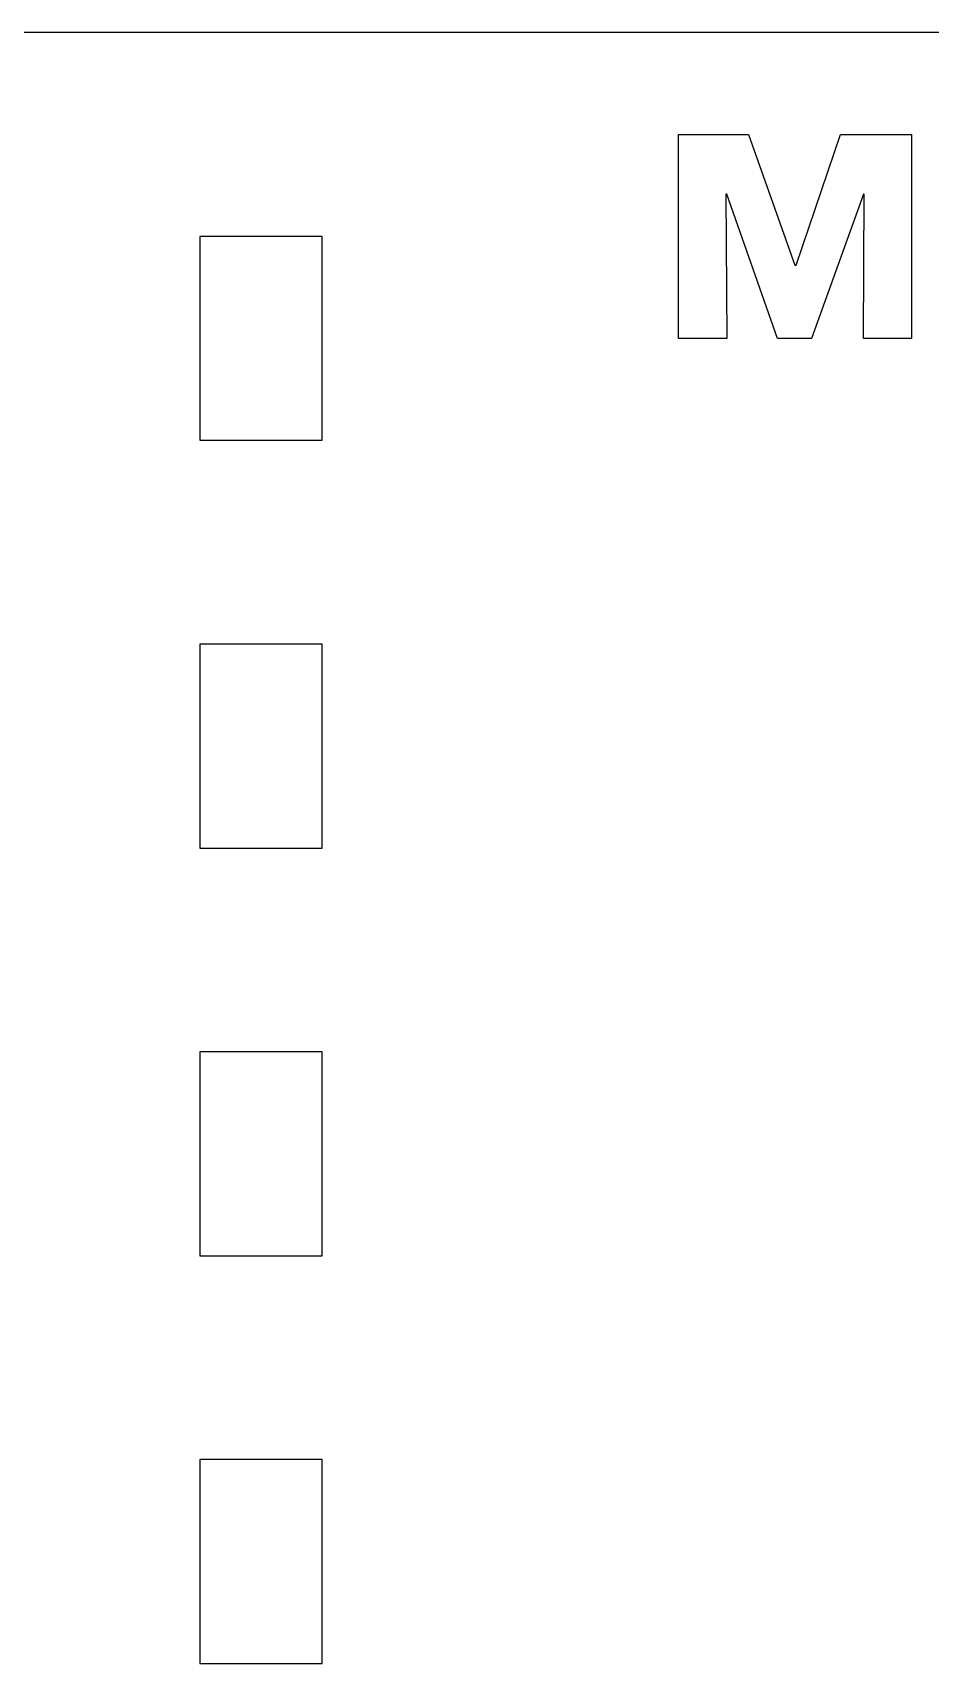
# Model space of a CAD drawing. Extents: x 4 to 389, y 10 to 269.
# Drawn here: x 222.9 to 244.94, y 171.33 to 211.33 of the extents above; entities that cross this region are included whole.
import ezdxf

# ---------------------------------------------------------------- set-up
doc = ezdxf.new("R2010")
doc.units = 0
doc.layers.get('0').update_dxf_attribs({"linetype": 'CONTINUOUS'})
doc.layers.add('ENGRAVE', color=5, linetype='CONTINUOUS')

msp = doc.modelspace()

# ---------------------------------------------------------------- linework, layer by layer
msp.add_lwpolyline([(288.01, 211.332), (62.01, 211.332)])
for points in [[(227.01, 201.332), (230.01, 201.332), (230.01, 206.332), (227.01, 206.332)], [(227.01, 191.332), (230.01, 191.332), (230.01, 196.332), (227.01, 196.332)], [(227.01, 181.332), (230.01, 181.332), (230.01, 186.332), (227.01, 186.332)], [(227.01, 171.332), (230.01, 171.332), (230.01, 176.332), (227.01, 176.332)]]:
    msp.add_lwpolyline(points, close=True)
at = {"layer": 'ENGRAVE'}
msp.add_lwpolyline([(238.76, 203.832), (238.76, 208.832), (240.479, 208.832), (241.617, 205.626), (241.646, 205.626), (242.736, 208.832), (244.483, 208.832), (244.483, 203.832), (243.299, 203.832), (243.321, 207.37), (243.299, 207.37), (242.021, 203.832), (241.188, 203.832), (239.944, 207.37), (239.923, 207.37), (239.944, 203.832)], close=True, dxfattribs=at)

doc.saveas('drawing.dxf')
